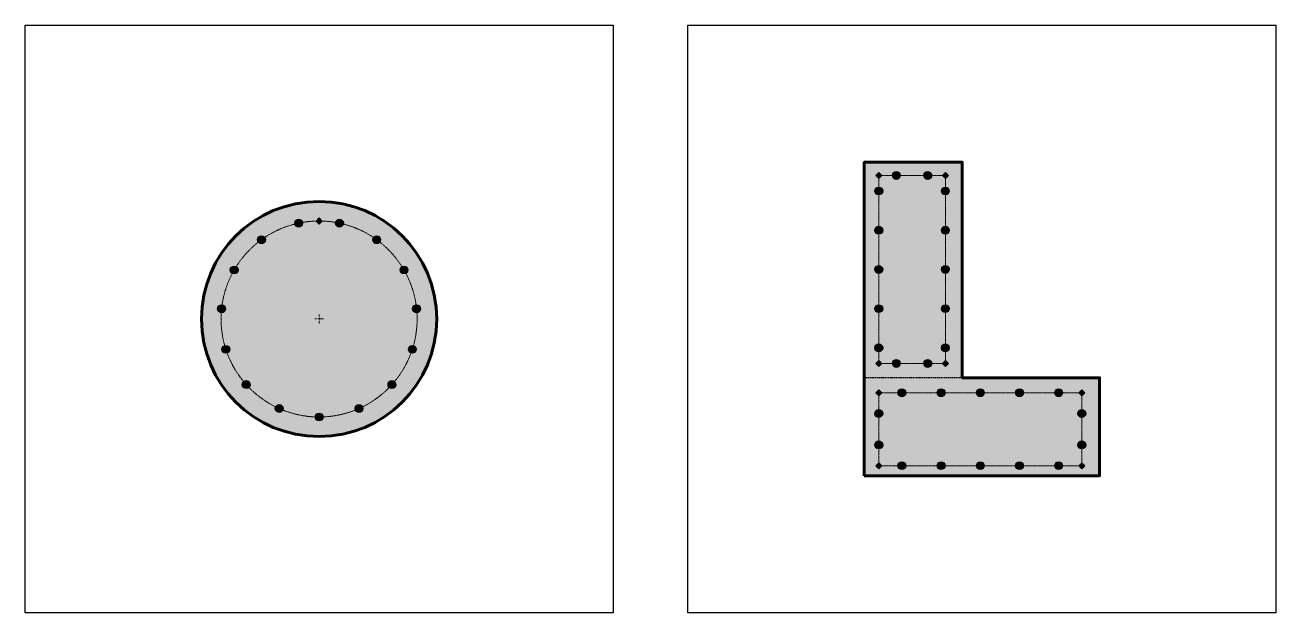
# Model space of a CAD drawing. Header units: millimetres. Extents: x -7983 to -1347, y -8072 to 1092.
# Drawn here: x -7983 to -4792, y -8072 to -6572 of the extents above; entities that cross this region are included whole.
import ezdxf

# ---------------------------------------------------------------- set-up
doc = ezdxf.new("R2010")
doc.units = ezdxf.units.MM
doc.linetypes.add('CENTER2', pattern=[28.575, 19.05, -3.175, 3.175, -3.175])
doc.linetypes.add('HIDDEN2', pattern=[4.7625, 3.175, -1.5875])
for name, color, linetype, lineweight in [('CONTUR', 40, 'Continuous', 60), ('HATCH_провал', 242, 'Continuous', 5), ('OSI_THIN', 86, 'CENTER2', 5)]:
    doc.layers.add(name, color=color, linetype=linetype, lineweight=lineweight)
for name, color, linetype in [('HATCH', 8, 'Continuous'), ('HATCH_выделение_MIN', 170, 'Continuous'), ('HIDDEN', 6, 'HIDDEN2'), ('SIZE', 142, 'Continuous'), ('User_points', 5, 'Continuous')]:
    doc.layers.add(name, color=color, linetype=linetype)

# ---------------------------------------------------------------- blocks, each defined once
blk = doc.blocks.new('арм')
h = blk.add_hatch(color=256)
h.dxf.hatch_style = 1
edge = h.paths.add_edge_path()
edge.add_arc((0, 0), 10, 0, 360)
blk.add_circle((0, 0), 10)
blk = doc.blocks.new('*U332')
at = {"layer": 'HATCH_выделение_MIN'}
blk.add_blockref('арм', (0, 0), dxfattribs=at)
blk = doc.blocks.new('*U334')
at = {"layer": 'User_points', "color": 0, "linetype": 'ByBlock', "lineweight": -2, "transparency": 16777216}
for p in [(0, 0), (100, 0), (200, 0), (300, 0), (400, 0)]:
    blk.add_blockref('*U332', p, dxfattribs=at)
blk = doc.blocks.new('*U343')
at = {"layer": 'HATCH_выделение_MIN'}
blk.add_blockref('арм', (0, 0), dxfattribs=at)
blk = doc.blocks.new('*U344')
at = {"layer": 'User_points', "color": 0, "linetype": 'ByBlock', "lineweight": -2, "transparency": 16777216}
for p in [(0, 0), (100, 0), (200, 0), (300, 0), (400, 0)]:
    blk.add_blockref('*U343', p, dxfattribs=at)
blk = doc.blocks.new('*U345')
at = {"layer": 'HATCH_выделение_MIN'}
blk.add_blockref('арм', (0, 0), dxfattribs=at)
blk = doc.blocks.new('*U346')
at = {"layer": 'User_points', "color": 0, "linetype": 'ByBlock', "lineweight": -2, "transparency": 16777216}
for p in [(0, 400), (0, 300), (0, 200), (0, 100), (0, 0)]:
    blk.add_blockref('*U345', p, dxfattribs=at)
blk = doc.blocks.new('*U347')
at = {"layer": 'HATCH_выделение_MIN'}
blk.add_blockref('арм', (0, 0), dxfattribs=at)
blk = doc.blocks.new('*U348')
at = {"layer": 'User_points', "color": 0, "linetype": 'ByBlock', "lineweight": -2, "transparency": 16777216}
for p in [(0, 0), (80, 0)]:
    blk.add_blockref('*U347', p, dxfattribs=at)
blk = doc.blocks.new('*U335')
at = {"layer": 'HATCH_выделение_MIN'}
blk.add_blockref('арм', (0, 0), dxfattribs=at)
blk = doc.blocks.new('*U336')
at = {"layer": 'User_points', "color": 0, "linetype": 'ByBlock', "lineweight": -2, "transparency": 16777216}
for p in [(0, 400), (0, 300), (0, 200), (0, 100), (0, 0)]:
    blk.add_blockref('*U335', p, dxfattribs=at)
blk = doc.blocks.new('*U378')
at = {"layer": 'HATCH_выделение_MIN'}
blk.add_blockref('арм', (0, 0), dxfattribs=at)
blk = doc.blocks.new('*U379')
at = {"layer": 'SIZE', "color": 0, "linetype": 'ByBlock', "lineweight": -2, "transparency": 16777216}
for p, rotation in [((-7113.4, -7149), 23.99999999999999), ((-6910, -7149), 336.0000000000001), ((-7197.5, -7210.1), 48.00000000000002), ((-6825.9, -7210.1), 312), ((-7249.4, -7300.1), 72), ((-6773.9, -7300.1), 288), ((-7260.3, -7403.5), 96), ((-6763, -7403.5), 264), ((-7228.2, -7502.4), 120), ((-6795.2, -7502.4), 240), ((-7158.6, -7579.6), 144), ((-6864.7, -7579.6), 216), ((-7063.6, -7621.9), 168.0000000000001), ((-6959.7, -7621.9), 192)]:
    blk.add_blockref('*U378', p, dxfattribs=dict(at, rotation=rotation))
blk.add_blockref('*U378', (-7011.7, -7127.4), dxfattribs=at)
blk = doc.blocks.new('*U389')
at = {"layer": 'HATCH_выделение_MIN'}
blk.add_blockref('арм', (0, 0), dxfattribs=at)
blk = doc.blocks.new('*U390')
at = {"layer": 'User_points', "color": 0, "linetype": 'ByBlock', "lineweight": -2, "transparency": 16777216}
for p in [(0, 0), (80, 0)]:
    blk.add_blockref('*U389', p, dxfattribs=at)
blk = doc.blocks.new('*U392')
at = {"layer": 'HATCH_выделение_MIN'}
blk.add_blockref('арм', (0, 0), dxfattribs=at)
blk = doc.blocks.new('*U393')
at = {"layer": 'User_points', "color": 0, "linetype": 'ByBlock', "lineweight": -2, "transparency": 16777216}
for p in [(0, 0), (80, 0)]:
    blk.add_blockref('*U392', p, dxfattribs=at)
blk = doc.blocks.new('*U397')
at = {"layer": 'HATCH_выделение_MIN'}
blk.add_blockref('арм', (0, 0), dxfattribs=at)
blk = doc.blocks.new('*U399')
at = {"layer": 'User_points', "color": 0, "linetype": 'ByBlock', "lineweight": -2, "transparency": 16777216}
for p in [(0, 0), (80, 0)]:
    blk.add_blockref('*U397', p, dxfattribs=at)
blk = doc.blocks.new('точка_разбиения_раскладки_арматуры')
h = blk.add_hatch(color=256)
h.dxf.hatch_style = 1
h.paths.add_polyline_path([(0, 11.1), (11.1, 0), (0, -11.1), (-11.1, 0)])
blk.add_lwpolyline([(0, 11.1), (11.1, 0), (0, -11.1), (-11.1, 0)], close=True)

msp = doc.modelspace()

# ---------------------------------------------------------------- hatches: boundary and pattern name
at = {"layer": 'HATCH'}
h = msp.add_hatch(dxfattribs=at)
h.set_pattern_fill('ANSI36', color=256, scale=2)
h.set_pattern_definition([(45, (0, -4.771), (3.367596, 12.347852), [15.875, -3.175, 0, -3.175])])
h.paths.add_polyline_path([(-5842.1, -7721.9), (-5842.1, -6921.9), (-5592.1, -6921.9), (-5592.1, -7471.9), (-5242.1, -7471.9), (-5242.1, -7721.9)])
h = msp.add_hatch(dxfattribs=at)
h.set_pattern_fill('ANSI36', color=256, scale=2)
h.set_pattern_definition([(45, (-220.934, 55.45), (3.367596, 12.347852), [15.875, -3.175, 0, -3.175])])
edge = h.paths.add_edge_path()
edge.add_arc((-7232.6, -7321.9), 300, 0, 360)

# ---------------------------------------------------------------- linework, layer by layer
at = {"layer": 'CONTUR'}
msp.add_lwpolyline([(-5842.1, -7721.9), (-5842.1, -6921.9), (-5592.1, -6921.9), (-5592.1, -7471.9), (-5242.1, -7471.9), (-5242.1, -7721.9), (-5842.1, -7721.9)], dxfattribs=at)
msp.add_circle((-7232.6, -7321.9), 300, dxfattribs=at)
at = {"layer": 'HIDDEN'}
msp.add_line((-5592.1, -7471.9), (-5842.1, -7471.9), dxfattribs=at)
at = {"layer": 'OSI_THIN', "ltscale": 0.03}
for p, q in [((-7243.8, -7321.9), (-7221.4, -7321.9)), ((-7232.6, -7333.1), (-7232.6, -7310.7))]:
    msp.add_line(p, q, dxfattribs=at)
at = {"layer": 'OSI_THIN', "ltscale": 0.1}
for points in [[(-5635.3, -7435.3), (-5805.2, -7435.3), (-5805.2, -6955.7), (-5635.3, -6955.7)], [(-5805.2, -7510), (-5287.4, -7510), (-5287.4, -7696.2), (-5805.2, -7696.2)]]:
    msp.add_lwpolyline(points, close=True, dxfattribs=at)
msp.add_circle((-7232.6, -7321.9), 250, dxfattribs=at)
at = {"layer": 'SIZE'}
for points in [[(-7982.6, -6571.9), (-6482.6, -6571.9), (-6482.6, -8071.9), (-7982.6, -8071.9)], [(-6292.1, -6571.9), (-4792.1, -6571.9), (-4792.1, -8071.9), (-6292.1, -8071.9)]]:
    msp.add_lwpolyline(points, close=True, dxfattribs=at)

# ---------------------------------------------------------------- block references
at = {"layer": 'HATCH_провал', "xscale": 0.7, "yscale": 0.7}
for p in [(-5805.2, -6955.7), (-5635.3, -6955.7), (-7232.6, -7071.9), (-5805.2, -7435.3), (-5635.3, -7435.3), (-5805.2, -7510), (-5287.4, -7510), (-5805.2, -7696.2), (-5287.4, -7696.2)]:
    msp.add_blockref('точка_разбиения_раскладки_арматуры', p, dxfattribs=at)
at = {"layer": 'SIZE', "rotation": 180}
msp.add_blockref('*U379', (-14244.3, -14699.3), dxfattribs=at)
at = {"layer": 'User_points'}
for name, p in [('*U348', (-5760.3, -6955.7)), ('*U346', (-5805.2, -7395.5)), ('*U336', (-5635.3, -7395.5)), ('*U390', (-5760.3, -7435.3)), ('*U344', (-5746.3, -7510)), ('*U334', (-5746.3, -7696.2))]:
    msp.add_blockref(name, p, dxfattribs=at)
at = {"layer": 'User_points', "rotation": 90}
for name, p in [('*U393', (-5805.2, -7643.1)), ('*U399', (-5287.4, -7643.1))]:
    msp.add_blockref(name, p, dxfattribs=at)

doc.saveas('drawing.dxf')
